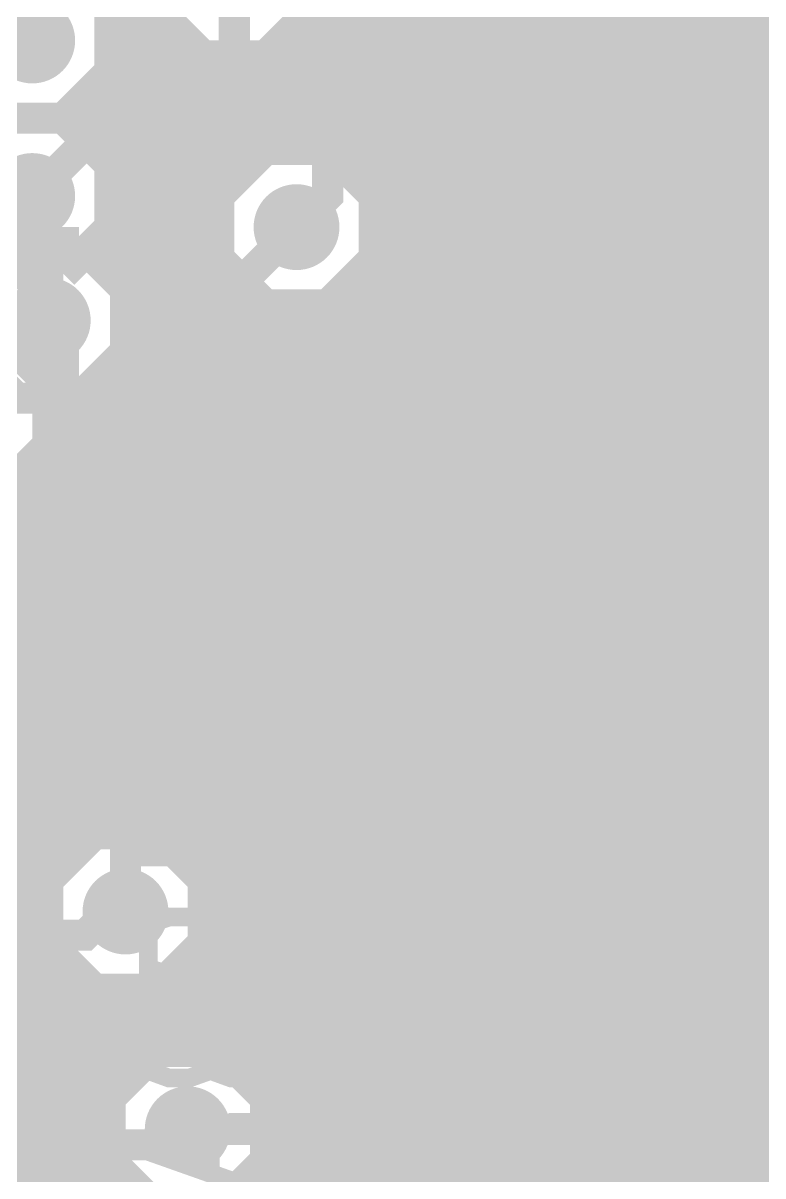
# Model space of a CAD drawing. Extents: x -5 to 208, y -5 to 206.
# Drawn here: x 73.97 to 80.01, y 122.94 to 132.35 of the extents above; entities that cross this region are included whole.
import ezdxf

# ---------------------------------------------------------------- set-up
doc = ezdxf.new("R2010")
doc.units = 0
doc.header["$MEASUREMENT"] = 0
doc.layers.get('0').update_dxf_attribs({"linetype": 'CONTINUOUS'})
for name, color, linetype in [('22-301-0_BOT', 7, 'CONTINUOUS'), ('22-301-0_DRD', 7, 'CONTINUOUS'), ('22-301-0_IN1', 1, 'CONTINUOUS'), ('22-301-0_IN2', 4, 'CONTINUOUS'), ('22-301-0_SMT', 5, 'CONTINUOUS'), ('22-301-0_SST', 10, 'CONTINUOUS'), ('22-301-0_TOP', 14, 'CONTINUOUS'), ('THRUHOLE_TAP', 11, 'CONTINUOUS')]:
    doc.layers.add(name, color=color, linetype=linetype)

# ---------------------------------------------------------------- blocks, each defined once
blk = doc.blocks.new('ROUND_64')
at = {"const_width": 0.35052}
blk.add_lwpolyline([(-0.17526, 0, 1), (0.17526, 0, 1)], format="xyb", close=True, dxfattribs=at)
blk = doc.blocks.new('ROUND_66')
at = {"const_width": 0.35052}
blk.add_lwpolyline([(-0.17526, 0, 1), (0.17526, 0, 1)], format="xyb", close=True, dxfattribs=at)
blk = doc.blocks.new('ROUND_69')
at = {"const_width": 0.35052}
blk.add_lwpolyline([(-0.17526, 0, 1), (0.17526, 0, 1)], format="xyb", close=True, dxfattribs=at)
blk = doc.blocks.new('ROUND_70')
at = {"const_width": 0.35052}
blk.add_lwpolyline([(-0.17526, 0, 1), (0.17526, 0, 1)], format="xyb", close=True, dxfattribs=at)
blk = doc.blocks.new('RECTANGLE_6')
blk.add_solid([(0.4826, 0.4064), (0.4826, -0.4064), (-0.4826, 0.4064), (-0.4826, -0.4064)])
blk = doc.blocks.new('ROUND_74')
at = {"const_width": 0.10033}
blk.add_lwpolyline([(-0.050164, 0, 1), (0.050164, 0, 1)], format="xyb", close=True, dxfattribs=at)

msp = doc.modelspace()

# ---------------------------------------------------------------- linework, layer by layer
at = {"layer": '22-301-0_BOT', "const_width": 0.254}
for points in [[(74.168, 129.921), (74.295, 129.794), (74.295, 128.905), (74.041, 128.651), (74.041, 124.841), (74.549, 124.333), (77.089, 124.333), (77.47, 124.714), (77.47, 134.62), (78.74, 135.89), (78.74, 157.353)], [(74.803, 125.095), (74.803, 129.286), (74.93, 129.413), (74.93, 133.096), (75.565, 133.731), (75.565, 138.43), (74.803, 139.192), (74.803, 140.589), (75.311, 141.097), (75.311, 155.448), (74.803, 155.956)], [(76.2, 130.683), (76.454, 130.937), (76.454, 155.829), (76.327, 155.956), (76.2, 155.956)], [(75.311, 123.317), (76.962, 123.317), (77.978, 124.333), (77.978, 134.112), (79.248, 135.382), (79.248, 154.94), (79.502, 155.194)], [(74.295, 121.92), (76.327, 121.92), (78.486, 124.079), (78.486, 133.731), (79.756, 135.001), (79.756, 147.447), (80.01, 147.701)], [(74.295, 146.177), (74.295, 138.938), (75.057, 138.176), (75.057, 134.239), (74.168, 133.35), (74.168, 132.334), (74.041, 132.207)], [(77.978, 137.668), (76.962, 136.652), (76.962, 130.429), (76.454, 129.921), (75.946, 129.921), (75.438, 130.429), (75.438, 131.064), (75.692, 131.318), (75.692, 132.715)], [(80.1116, 132.11048), (80.1116, 106.934)], [(79.121, 131.94538), (79.121, 124.079)], [(79.883, 131.94538), (79.883, 106.934)], [(93.79712, 131.953), (79.8957, 131.953)], [(79.1972, 131.91236), (79.1972, 106.934)], [(79.4258, 131.86156), (79.4258, 106.934)], [(79.6544, 131.87172), (79.6544, 106.934)], [(93.79712, 131.7244), (79.121, 131.7244)], [(93.79712, 131.4958), (79.121, 131.4958)], [(93.79712, 131.2672), (79.121, 131.2672)], [(93.79712, 131.0386), (79.121, 131.0386)], [(93.79712, 130.81), (79.121, 130.81)], [(93.79712, 130.5814), (79.121, 130.5814)], [(93.79712, 130.3528), (79.121, 130.3528)], [(93.79712, 130.1242), (79.121, 130.1242)], [(93.79712, 129.8956), (79.121, 129.8956)], [(93.79712, 129.667), (79.121, 129.667)], [(76.835, 129.413), (76.835, 127.08636)], [(93.79712, 129.4384), (79.121, 129.4384)], [(75.7682, 129.3114), (75.7682, 124.968)], [(76.6826, 129.32918), (76.6826, 127.09398)], [(75.5396, 129.2352), (75.5396, 125.53442)], [(76.454, 129.286), (75.946, 129.286)], [(75.9968, 129.286), (75.9968, 126.71806)], [(76.2254, 129.286), (76.2254, 126.94666)], [(76.454, 129.286), (76.454, 127.05588)], [(76.835, 129.2098), (75.53198, 129.2098)], [(93.79712, 129.2098), (79.121, 129.2098)], [(75.438, 129.032), (75.438, 125.67158)], [(76.835, 128.9812), (75.438, 128.9812)], [(93.79712, 128.9812), (79.121, 128.9812)], [(76.835, 128.7526), (75.438, 128.7526)], [(93.58884, 128.7526), (79.121, 128.7526)], [(76.835, 128.524), (75.438, 128.524)], [(93.07068, 128.524), (79.121, 128.524)], [(76.835, 128.2954), (75.438, 128.2954)], [(92.68968, 128.2954), (79.121, 128.2954)], [(76.835, 128.0668), (75.438, 128.0668)], [(92.38488, 128.0668), (79.121, 128.0668)], [(76.835, 127.8382), (75.438, 127.8382)], [(92.13088, 127.8382), (79.121, 127.8382)], [(76.835, 127.6096), (75.438, 127.6096)], [(91.91498, 127.6096), (79.121, 127.6096)], [(76.835, 127.381), (75.438, 127.381)], [(91.7321, 127.381), (79.121, 127.381)], [(76.835, 127.1524), (75.438, 127.1524)], [(91.57208, 127.1524), (79.121, 127.1524)], [(76.19238, 126.9238), (75.438, 126.9238)], [(91.43492, 126.9238), (79.121, 126.9238)], [(75.98156, 126.6952), (75.438, 126.6952)], [(91.31808, 126.6952), (79.121, 126.6952)], [(75.87996, 126.4666), (75.438, 126.4666)], [(91.21902, 126.4666), (79.121, 126.4666)], [(75.84948, 126.238), (75.438, 126.238)], [(91.1352, 126.238), (79.121, 126.238)], [(75.87996, 126.0094), (75.438, 126.0094)], [(91.06662, 126.0094), (79.121, 126.0094)], [(75.98156, 125.7808), (75.438, 125.7808)], [(75.9968, 125.75794), (75.9968, 124.968)], [(91.01328, 125.7808), (79.121, 125.7808)], [(76.19238, 125.5522), (75.52944, 125.5522)], [(90.97264, 125.5522), (79.121, 125.5522)], [(76.2254, 125.52934), (76.2254, 124.968)], [(76.454, 125.41758), (76.454, 124.968)], [(76.6826, 125.37948), (76.6826, 124.968)], [(76.835, 125.38964), (76.835, 124.97562)], [(76.835, 125.3236), (75.6285, 125.3236)], [(90.94724, 125.3236), (79.121, 125.3236)], [(76.835, 125.095), (75.66152, 125.095)], [(90.93454, 125.095), (79.121, 125.095)], [(76.82484, 124.968), (75.65136, 124.968)], [(90.93454, 124.8664), (79.121, 124.8664)], [(90.94724, 124.6378), (79.121, 124.6378)], [(73.5965, 124.38888), (74.09942, 123.88342)], [(90.97264, 124.4092), (79.121, 124.4092)], [(91.01328, 124.1806), (79.121, 124.1806)], [(73.9394, 124.04344), (73.9394, 122.69978)], [(74.03084, 123.952), (70.80758, 123.952)], [(91.06662, 123.952), (79.1083, 123.952)], [(74.168, 123.825), (74.168, 122.76836)], [(74.3712, 123.7234), (70.2945, 123.7234)], [(74.3966, 123.71578), (74.3966, 122.7709)], [(78.9686, 123.66498), (78.9686, 106.934)], [(91.1352, 123.7234), (79.01178, 123.7234)], [(78.93558, 123.62942), (76.77912, 121.4755)], [(74.4728, 123.4948), (70.19544, 123.4948)], [(91.21902, 123.4948), (78.79842, 123.4948)], [(78.74, 123.43384), (78.74, 106.934)], [(74.45502, 123.2662), (69.98462, 123.2662)], [(78.5114, 123.20524), (78.5114, 106.934)], [(91.31808, 123.2662), (78.56982, 123.2662)], [(74.50074, 123.0376), (31.3055, 123.0376)], [(91.43492, 123.0376), (78.34122, 123.0376)], [(78.2828, 122.97664), (78.2828, 106.934)]]:
    msp.add_lwpolyline(points, dxfattribs=at)
for points in [[(79.502, 131.85648, 0.4142136), (80.36052, 132.715)], [(79.121, 131.94538, 0.1154284), (79.502, 131.85624)], [(75.438, 129.032, 0.1622777), (75.565, 129.413)], [(75.438, 129.032, 0.1622777), (75.565, 129.413)], [(75.565, 129.413, 0.1622777), (75.946, 129.286)], [(76.454, 129.286, 0.1622777), (76.835, 129.413)], [(76.454, 129.286, 0.1622777), (76.835, 129.413)], [(76.708, 127.09652, 0.4142136), (75.84948, 126.238)], [(76.835, 127.08636, 0.0371664), (76.708, 127.09581)], [(75.84948, 126.238, 0.4142136), (76.708, 125.37948)], [(75.66152, 125.095, 0.1864202), (75.4386, 125.67212)], [(76.708, 125.37948, 0.0371661), (76.8351, 125.38894)], [(75.65136, 124.968, 0.0371664), (75.66081, 125.095)], [(78.93558, 123.62942, 0.1989124), (79.1218, 124.079)], [(78.93558, 123.62942, 0.1989124), (79.1218, 124.079)], [(74.09942, 123.88342, 0.1957953), (74.54137, 123.69724)], [(74.549, 123.698, 0.1164338), (74.45906, 123.317)], [(74.45248, 123.317, 0.2805048), (74.9173, 122.555)]]:
    msp.add_lwpolyline(points, format="xyb", dxfattribs=at)
at = {"layer": '22-301-0_DRD', "const_width": 0.254}
for points in [[(75.057, 132.969), (75.057, 132.461)], [(76.327, 132.461), (76.327, 132.969)], [(78.867, 132.969), (78.867, 132.461)], [(74.676, 132.461), (74.295, 132.842)], [(74.676, 131.953), (74.676, 132.461)], [(75.057, 132.461), (75.438, 132.08)], [(75.946, 132.08), (76.327, 132.461)], [(78.867, 132.461), (79.248, 132.08)], [(79.756, 132.08), (80.137, 132.461)], [(75.438, 132.08), (75.946, 132.08)], [(79.248, 132.08), (79.756, 132.08)], [(74.295, 131.572), (74.676, 131.953)], [(73.787, 131.572), (74.295, 131.572)], [(74.295, 131.572), (73.787, 131.572)], [(74.676, 131.191), (74.295, 131.572)], [(75.946, 131.318), (75.565, 130.937)], [(76.454, 131.318), (75.946, 131.318)], [(76.835, 130.937), (76.454, 131.318)], [(74.676, 130.683), (74.676, 131.191)], [(75.565, 130.937), (75.565, 130.429)], [(76.835, 130.429), (76.835, 130.937)], [(74.295, 130.302), (74.676, 130.683)], [(73.914, 130.556), (73.533, 130.175)], [(74.422, 130.556), (73.914, 130.556)], [(74.803, 130.175), (74.422, 130.556)], [(75.565, 130.429), (75.946, 130.048)], [(76.454, 130.048), (76.835, 130.429)], [(73.787, 130.302), (74.295, 130.302)], [(74.803, 129.667), (74.803, 130.175)], [(75.946, 130.048), (76.454, 130.048)], [(74.168, 129.413), (73.787, 129.794)], [(73.533, 129.667), (73.914, 129.286)], [(74.422, 129.286), (74.803, 129.667)], [(75.311, 129.54), (74.93, 129.159)], [(75.311, 129.54), (74.93, 129.159)], [(75.819, 129.54), (75.311, 129.54)], [(75.819, 129.54), (75.311, 129.54)], [(76.2, 129.159), (75.819, 129.54)], [(76.2, 129.159), (75.819, 129.54)], [(74.168, 128.905), (74.168, 129.413)], [(73.914, 129.286), (74.422, 129.286)], [(74.93, 129.159), (74.93, 128.651)], [(74.93, 129.159), (74.93, 128.651)], [(76.2, 128.651), (76.2, 129.159)], [(76.2, 128.651), (76.2, 129.159)], [(73.787, 128.524), (74.168, 128.905)], [(74.93, 128.651), (75.311, 128.27)], [(74.93, 128.651), (75.311, 128.27)], [(75.819, 128.27), (76.2, 128.651)], [(75.819, 128.27), (76.2, 128.651)], [(75.311, 128.27), (75.819, 128.27)], [(75.311, 128.27), (75.819, 128.27)], [(76.454, 126.873), (76.073, 126.492)], [(76.962, 126.873), (76.454, 126.873)], [(77.343, 126.492), (76.962, 126.873)], [(76.073, 126.492), (76.073, 125.984)], [(77.343, 125.984), (77.343, 126.492)], [(76.073, 125.984), (76.454, 125.603)], [(76.962, 125.603), (77.343, 125.984)], [(74.549, 125.73), (74.168, 125.349)], [(75.057, 125.73), (74.549, 125.73)], [(75.438, 125.349), (75.057, 125.73)], [(76.454, 125.603), (76.962, 125.603)], [(74.168, 125.349), (74.168, 124.841)], [(75.438, 124.841), (75.438, 125.349)], [(74.168, 124.841), (74.549, 124.46)], [(75.057, 124.46), (75.438, 124.841)], [(74.549, 124.46), (75.057, 124.46)], [(75.057, 123.952), (74.676, 123.571)], [(75.565, 123.952), (75.057, 123.952)], [(75.946, 123.571), (75.565, 123.952)], [(74.676, 123.571), (74.676, 123.063)], [(75.946, 123.063), (75.946, 123.571)], [(74.676, 123.063), (75.057, 122.682)], [(75.565, 122.682), (75.946, 123.063)]]:
    msp.add_lwpolyline(points, dxfattribs=at)
at = {"layer": '22-301-0_IN1', "const_width": 0.254}
for points in [[(77.0128, 203.327), (77.0128, 126.84506)], [(77.2414, 161.24174), (77.2414, 126.65964)], [(76.7842, 155.60802), (76.7842, 131.03098)], [(76.5556, 155.37688), (76.5556, 131.26212)], [(74.9554, 146.01444), (74.9554, 125.75794)], [(78.613, 137.42416), (78.613, 112.4712)], [(77.47, 137.21588), (77.47, 112.4712)], [(78.3844, 137.1219), (78.3844, 112.4712)], [(77.6986, 137.04824), (77.6986, 112.4712)], [(77.9272, 136.98982), (77.9272, 112.4712)], [(78.1558, 137.01014), (78.1558, 112.4712)], [(74.7268, 134.23138), (74.7268, 130.30708)], [(78.8416, 132.55244), (78.8416, 112.4712)], [(76.327, 132.47116), (76.327, 131.35102)], [(75.18908, 132.2578), (74.71918, 132.2578)], [(75.184, 132.26288), (75.184, 125.65888)], [(78.99908, 132.2578), (76.19492, 132.2578)], [(76.0984, 132.1689), (76.0984, 131.35356)], [(79.0702, 132.18922), (79.0702, 112.4712)], [(79.883, 132.15112), (79.883, 112.4712)], [(75.4126, 132.09524), (75.4126, 125.39472)], [(75.6412, 132.03682), (75.6412, 131.06908)], [(75.8698, 132.05714), (75.8698, 131.27736)], [(79.2988, 132.06476), (79.2988, 112.4712)], [(79.756, 132.08508), (79.756, 112.4712)], [(79.883, 132.0292), (74.69632, 132.0292)], [(79.5274, 132.03428), (79.5274, 112.4712)], [(79.883, 131.8006), (74.58456, 131.8006)], [(74.4982, 131.70408), (74.4982, 131.43992)], [(79.883, 131.572), (74.2823, 131.572)], [(76.03744, 131.3434), (74.58456, 131.3434)], [(79.883, 131.3434), (76.36002, 131.3434)], [(75.67422, 131.1148), (74.69632, 131.1148)], [(79.883, 131.1148), (76.72578, 131.1148)], [(75.54976, 130.8862), (74.71918, 130.8862)], [(79.883, 130.8862), (76.8477, 130.8862)], [(75.51928, 130.6576), (74.66076, 130.6576)], [(79.883, 130.6576), (76.87818, 130.6576)], [(75.57008, 130.429), (74.62012, 130.429)], [(79.883, 130.429), (76.82992, 130.429)], [(75.6412, 130.29438), (75.6412, 123.91136)], [(76.7842, 130.33502), (76.7842, 126.91364)], [(75.71994, 130.2004), (74.78776, 130.2004)], [(79.883, 130.2004), (76.67752, 130.2004)], [(75.8698, 130.08864), (75.8698, 123.70308)], [(76.5556, 130.10388), (76.5556, 126.90094)], [(79.883, 129.9718), (74.84618, 129.9718)], [(76.0984, 130.0099), (76.0984, 126.53772)], [(76.327, 130.01498), (76.327, 126.80188)], [(79.883, 129.7432), (74.82332, 129.7432)], [(79.883, 129.5146), (74.71156, 129.5146)], [(74.7268, 129.53238), (74.7268, 125.77064)], [(74.4982, 129.32664), (74.4982, 125.70206)], [(74.2696, 129.2479), (74.2696, 125.51664)], [(79.883, 129.286), (74.4093, 129.286)], [(79.883, 129.0574), (74.20356, 129.0574)], [(79.883, 128.8288), (74.12736, 128.8288)], [(74.041, 128.70688), (74.041, 122.54992)], [(79.883, 128.6002), (73.91908, 128.6002)], [(79.883, 128.3716), (70.87108, 128.3716)], [(79.883, 128.143), (70.91172, 128.143)], [(79.883, 127.9144), (70.87108, 127.9144)], [(79.883, 127.6858), (73.53808, 127.6858)], [(79.883, 127.4572), (73.74636, 127.4572)], [(79.883, 127.2286), (73.82256, 127.2286)], [(79.883, 127), (73.82002, 127)], [(76.28636, 126.7714), (73.73112, 126.7714)], [(79.883, 126.7714), (77.12964, 126.7714)], [(76.10094, 126.5428), (73.49998, 126.5428)], [(79.883, 126.5428), (77.31506, 126.5428)], [(76.03236, 126.3142), (44.46778, 126.3142)], [(79.883, 126.3142), (77.38364, 126.3142)], [(76.04506, 126.0856), (70.27672, 126.0856)], [(79.883, 126.0856), (77.37094, 126.0856)], [(76.0984, 125.93574), (76.0984, 112.4712)], [(76.14412, 125.857), (70.54088, 125.857)], [(79.883, 125.857), (77.27188, 125.857)], [(77.2414, 125.81636), (77.2414, 112.4712)], [(76.327, 125.67412), (76.327, 112.4712)], [(74.38136, 125.6284), (70.63994, 125.6284)], [(76.40574, 125.6284), (75.22464, 125.6284)], [(76.5556, 125.57506), (76.5556, 112.4712)], [(76.7842, 125.56236), (76.7842, 112.4712)], [(79.883, 125.6284), (77.00772, 125.6284)], [(77.0128, 125.63094), (77.0128, 112.4712)], [(74.19594, 125.3998), (70.65264, 125.3998)], [(79.883, 125.3998), (75.41006, 125.3998)], [(74.12736, 125.1712), (70.58406, 125.1712)], [(79.883, 125.1712), (75.47864, 125.1712)], [(74.14006, 124.9426), (70.81012, 124.9426)], [(79.883, 124.9426), (75.46594, 124.9426)], [(75.4126, 124.79274), (75.4126, 123.98756)], [(74.23912, 124.714), (70.89902, 124.714)], [(79.883, 124.714), (75.36688, 124.714)], [(74.2696, 124.67336), (74.2696, 122.59818)], [(75.184, 124.53112), (75.184, 123.98502)], [(74.50074, 124.4854), (70.90156, 124.4854)], [(74.4982, 124.48794), (74.4982, 122.5677)], [(74.7268, 124.41936), (74.7268, 123.66498)], [(74.9554, 124.43206), (74.9554, 123.89612)], [(79.883, 124.4854), (75.10272, 124.4854)], [(79.883, 124.2568), (70.82536, 124.2568)], [(79.883, 124.0282), (70.61708, 124.0282)], [(74.83094, 123.7996), (70.13194, 123.7996)], [(79.883, 123.7996), (75.78852, 123.7996)], [(74.68108, 123.571), (70.03288, 123.571)], [(79.883, 123.571), (75.94092, 123.571)], [(74.63028, 123.3424), (69.76872, 123.3424)], [(79.883, 123.3424), (75.98918, 123.3424)], [(74.66076, 123.1138), (-2.54, 123.1138)], [(79.883, 123.1138), (75.9587, 123.1138)], [(74.7268, 122.96902), (74.7268, 122.44578)], [(75.8698, 122.92838), (75.8698, 112.4712)], [(74.78522, 122.8852), (-2.54, 122.8852)], [(79.883, 122.8852), (75.83678, 122.8852)]]:
    msp.add_lwpolyline(points, dxfattribs=at)
for points in [[(74.041, 132.88772, 0.4142136), (73.36028, 132.207)], [(74.72172, 132.207, 0.4142136), (74.041, 132.88772)], [(75.01128, 132.715, 0.4142136), (75.692, 132.03428)], [(75.692, 132.03428, 0.4142136), (76.37272, 132.715)], [(78.82128, 132.715, 0.4142136), (79.502, 132.03428)], [(74.2823, 131.572, 0.3114339), (74.71918, 132.207)], [(79.502, 132.03428, 0.1496557), (79.88311, 132.15096)], [(74.72172, 130.937, 0.3114344), (74.2823, 131.572)], [(76.2, 131.36372, 0.4142136), (75.51928, 130.683)], [(76.88072, 130.683, 0.4142136), (76.2, 131.36372)], [(74.549, 130.48488, 0.183846), (74.72106, 130.937)], [(75.51928, 130.683, 0.4142136), (76.2, 130.00228)], [(76.2, 130.00228, 0.4142136), (76.88072, 130.683)], [(74.84872, 129.921, 0.2491149), (74.54911, 130.48504)], [(74.2061, 129.24282, 0.3978713), (74.84618, 129.921)], [(74.21372, 129.159, 0.0309821), (74.2085, 129.24312)], [(73.533, 128.47828, 0.4142136), (74.21372, 129.159)], [(76.708, 126.91872, 0.4142136), (76.02728, 126.238)], [(77.38872, 126.238, 0.4142136), (76.708, 126.91872)], [(76.02728, 126.238, 0.4142136), (76.708, 125.55728)], [(76.708, 125.55728, 0.4142136), (77.38872, 126.238)], [(74.803, 125.77572, 0.4142136), (74.12228, 125.095)], [(75.48372, 125.095, 0.4142136), (74.803, 125.77572)], [(74.12228, 125.095, 0.4142136), (74.803, 124.41428)], [(74.803, 124.41428, 0.4142136), (75.48372, 125.095)], [(75.311, 123.99772, 0.4142136), (74.63028, 123.317)], [(75.99172, 123.317, 0.4142136), (75.311, 123.99772)], [(74.63028, 123.317, 0.4142136), (75.311, 122.63628)], [(75.311, 122.63628, 0.4142136), (75.99172, 123.317)]]:
    msp.add_lwpolyline(points, format="xyb", dxfattribs=at)
at = {"layer": '22-301-0_IN2', "const_width": 0.254}
for points in [[(108.585, 137.033), (98.171, 137.033), (97.028, 135.89), (76.454, 135.89), (74.803, 134.239), (74.803, 131.699), (74.041, 130.937)], [(76.7588, 135.4328), (76.7588, 131.06908)], [(76.9874, 135.4328), (76.9874, 118.0592)], [(77.216, 135.4328), (77.216, 118.0592)], [(77.4446, 135.4328), (77.4446, 118.0592)], [(77.6732, 135.4328), (77.6732, 118.0592)], [(77.9018, 135.4328), (77.9018, 118.0592)], [(78.1304, 135.4328), (78.1304, 118.0592)], [(78.359, 135.4328), (78.359, 118.0592)], [(78.5876, 135.4328), (78.5876, 118.0592)], [(78.8162, 135.4328), (78.8162, 118.0592)], [(79.0448, 135.4328), (79.0448, 118.0592)], [(79.2734, 135.4328), (79.2734, 118.0592)], [(79.502, 135.4328), (79.502, 118.0592)], [(79.7306, 135.4328), (79.7306, 118.0592)], [(79.9592, 135.4328), (79.9592, 118.0592)], [(76.5302, 135.3185), (76.5302, 131.27736)], [(76.3016, 132.41274), (76.3016, 131.35356)], [(80.391, 132.3848), (76.28636, 132.3848)], [(75.2602, 132.18922), (75.2602, 131.699)], [(75.30338, 132.1562), (75.2602, 132.1562)], [(76.073, 132.15112), (76.073, 131.35102)], [(80.391, 132.1562), (76.07808, 132.1562)], [(75.3872, 132.10794), (75.3872, 129.56032)], [(75.6158, 132.03936), (75.6158, 131.03098)], [(75.8444, 132.05206), (75.8444, 131.26212)], [(80.391, 131.9276), (75.2602, 131.9276)], [(80.391, 131.699), (75.2602, 131.699)], [(80.391, 131.4704), (75.19924, 131.4704)], [(75.12558, 131.37642), (74.71918, 130.97002)], [(75.1586, 131.41198), (75.1586, 129.44856)], [(75.81138, 131.2418), (74.99096, 131.2418)], [(80.391, 131.2418), (76.58608, 131.2418)], [(74.93, 131.1783), (74.93, 129.1463)], [(75.60564, 131.0132), (74.76236, 131.0132)], [(80.391, 131.0132), (76.79436, 131.0132)], [(74.72172, 130.937), (74.72091, 130.9701)], [(74.7014, 130.77444), (74.7014, 130.34264)], [(75.5269, 130.7846), (74.70394, 130.7846)], [(80.391, 130.7846), (76.87056, 130.7846)], [(75.53198, 130.556), (74.60488, 130.556)], [(80.391, 130.556), (76.86802, 130.556)], [(75.62088, 130.3274), (74.71156, 130.3274)], [(75.6158, 130.33502), (75.6158, 129.58318)], [(76.7588, 130.29438), (76.7588, 118.0592)], [(80.391, 130.3274), (76.77912, 130.3274)], [(75.85202, 130.0988), (74.82332, 130.0988)], [(75.8444, 130.10388), (75.8444, 129.52476)], [(76.5302, 130.08864), (76.5302, 118.0592)], [(80.391, 130.0988), (76.54798, 130.0988)], [(76.073, 130.01498), (76.073, 129.35712)], [(76.3016, 130.0099), (76.3016, 118.0592)], [(80.391, 129.8702), (74.84618, 129.8702)], [(80.391, 129.6416), (74.78776, 129.6416)], [(74.7014, 129.49936), (74.7014, 125.76556)], [(75.11288, 129.413), (74.62012, 129.413)], [(80.391, 129.413), (76.01712, 129.413)], [(74.4728, 129.31394), (74.4728, 125.68936)], [(74.2442, 129.24536), (74.2442, 125.48108)], [(74.94524, 129.1844), (74.21118, 129.1844)], [(80.391, 129.1844), (76.18476, 129.1844)], [(74.88682, 128.9558), (74.1807, 128.9558)], [(80.391, 128.9558), (76.24318, 128.9558)], [(74.0156, 128.67894), (74.0156, 122.53976)], [(74.90714, 128.7272), (74.05878, 128.7272)], [(74.93, 128.66116), (74.93, 125.76302)], [(80.391, 128.7272), (76.22032, 128.7272)], [(75.0189, 128.4986), (73.69302, 128.4986)], [(80.391, 128.4986), (76.10856, 128.4986)], [(76.073, 128.45288), (76.073, 118.0592)], [(75.32116, 128.27), (70.89902, 128.27)], [(75.1586, 128.3589), (75.1586, 125.67412)], [(80.391, 128.27), (75.8063, 128.27)], [(75.8444, 128.28524), (75.8444, 123.73864)], [(75.3872, 128.24714), (75.3872, 125.44298)], [(75.6158, 128.22682), (75.6158, 123.92406)], [(80.391, 128.0414), (70.90156, 128.0414)], [(80.391, 127.8128), (70.82536, 127.8128)], [(80.391, 127.5842), (73.65492, 127.5842)], [(80.391, 127.3556), (73.79208, 127.3556)], [(80.391, 127.127), (73.83272, 127.127)], [(80.391, 126.8984), (73.79208, 126.8984)], [(80.391, 126.6698), (73.65492, 126.6698)], [(80.391, 126.4412), (56.642, 126.4412)], [(80.391, 126.2126), (56.642, 126.2126)], [(80.391, 125.984), (70.42912, 125.984)], [(74.64044, 125.7554), (70.59676, 125.7554)], [(80.391, 125.7554), (74.96302, 125.7554)], [(74.27722, 125.5268), (70.65518, 125.5268)], [(80.391, 125.5268), (75.32878, 125.5268)], [(74.15276, 125.2982), (70.63232, 125.2982)], [(80.391, 125.2982), (75.4507, 125.2982)], [(74.12228, 125.0696), (70.70852, 125.0696)], [(80.391, 125.0696), (75.48118, 125.0696)], [(74.17308, 124.841), (70.86092, 124.841)], [(80.391, 124.841), (75.43292, 124.841)], [(74.2442, 124.70638), (74.2442, 122.59818)], [(75.3872, 124.74702), (75.3872, 123.99264)], [(74.32294, 124.6124), (70.90918, 124.6124)], [(80.391, 124.6124), (75.28052, 124.6124)], [(75.1586, 124.51588), (75.1586, 123.97994)], [(74.4728, 124.50064), (74.4728, 122.57532)], [(74.7014, 124.4219), (74.7014, 123.61672)], [(74.93, 124.42698), (74.93, 123.88088)], [(80.391, 124.3838), (70.8787, 124.3838)], [(80.391, 124.1552), (70.75678, 124.1552)], [(75.00874, 123.9266), (70.39102, 123.9266)], [(80.391, 123.9266), (75.61072, 123.9266)], [(74.74712, 123.698), (70.09892, 123.698)], [(80.391, 123.698), (75.87488, 123.698)], [(74.64806, 123.4694), (69.94652, 123.4694)], [(80.391, 123.4694), (75.97394, 123.4694)], [(74.63536, 123.2408), (56.642, 123.2408)], [(80.391, 123.2408), (75.98664, 123.2408)], [(74.70394, 123.0122), (56.642, 123.0122)], [(74.7014, 123.01474), (74.7014, 122.46356)], [(80.391, 123.0122), (75.91806, 123.0122)], [(75.8444, 122.89536), (75.8444, 118.0592)]]:
    msp.add_lwpolyline(points, dxfattribs=at)
for points in [[(74.041, 132.88772, 0.4142136), (73.36028, 132.207)], [(75.692, 132.03428, 0.4142136), (76.37272, 132.715)], [(75.2602, 132.18922, 0.1736053), (75.692, 132.03464)], [(75.12558, 131.37642, 0.1989124), (75.2592, 131.699)], [(76.2, 131.36372, 0.4142136), (75.51928, 130.683)], [(76.88072, 130.683, 0.4142136), (76.2, 131.36372)], [(74.549, 130.48488, 0.183846), (74.72106, 130.937)], [(75.51928, 130.683, 0.4142136), (76.2, 130.00228)], [(76.2, 130.00228, 0.4142136), (76.88072, 130.683)], [(74.84872, 129.921, 0.2491149), (74.54911, 130.48504)], [(74.2061, 129.24282, 0.3978713), (74.84618, 129.921)], [(75.565, 129.58572, 0.4142136), (74.88428, 128.905)], [(75.565, 129.58572, 0.4142136), (74.88428, 128.905)], [(76.24572, 128.905, 0.4142136), (75.565, 129.58572)], [(76.24572, 128.905, 0.4142136), (75.565, 129.58572)], [(74.21372, 129.159, 0.0309821), (74.2085, 129.24312)], [(73.533, 128.47828, 0.4142136), (74.21372, 129.159)], [(74.88428, 128.905, 0.4142136), (75.565, 128.22428)], [(74.88428, 128.905, 0.4142136), (75.565, 128.22428)], [(75.565, 128.22428, 0.4142136), (76.24572, 128.905)], [(75.565, 128.22428, 0.4142136), (76.24572, 128.905)], [(74.803, 125.77572, 0.4142136), (74.12228, 125.095)], [(75.48372, 125.095, 0.4142136), (74.803, 125.77572)], [(74.12228, 125.095, 0.4142136), (74.803, 124.41428)], [(74.803, 124.41428, 0.4142136), (75.48372, 125.095)], [(75.311, 123.99772, 0.4142136), (74.63028, 123.317)], [(75.99172, 123.317, 0.4142136), (75.311, 123.99772)], [(74.63028, 123.317, 0.4142136), (75.311, 122.63628)], [(75.311, 122.63628, 0.4142136), (75.99172, 123.317)]]:
    msp.add_lwpolyline(points, format="xyb", dxfattribs=at)
at = {"layer": '22-301-0_SST', "const_width": 0.1524}
for points in [[(77.1144, 132.15112), (77.1144, 132.62356), (77.79258, 132.15112), (77.96276, 132.15112), (78.1304, 132.20954), (78.1304, 132.56514), (77.96276, 132.62356)], [(77.28458, 131.78536), (77.1144, 131.72694), (77.1144, 131.37134), (77.28458, 131.31292), (77.6224, 131.31292), (77.79258, 131.42976), (77.79258, 131.78536), (78.1304, 131.78536), (78.1304, 131.31292)], [(76.3905, 125.5395), (76.3905, 128.4605), (74.7522, 128.4605), (74.7522, 125.5395), (76.3905, 125.5395)], [(75.15606, 124.5743), (74.98842, 124.63526), (74.98842, 124.99086), (75.15606, 125.04928), (75.83424, 125.04928), (76.00442, 124.99086), (76.00442, 124.63526), (75.83424, 124.5743)], [(75.49642, 123.79706), (75.66406, 123.7361), (75.83424, 123.7361), (76.00442, 123.79706), (76.00442, 124.15266), (75.83424, 124.21108), (75.66406, 124.21108), (75.49642, 124.15266), (75.49642, 123.79706), (75.32624, 123.7361), (75.15606, 123.7361), (74.98842, 123.79706), (74.98842, 124.15266), (75.15606, 124.21108), (75.32624, 124.21108), (75.49642, 124.15266)], [(75.49642, 122.95886), (75.49642, 123.31446), (75.66406, 123.37288), (75.83424, 123.37288), (76.00442, 123.31446), (76.00442, 122.95886), (75.83424, 122.8979), (75.66406, 122.8979), (74.98842, 123.13666)]]:
    msp.add_lwpolyline(points, dxfattribs=at)
at = {"layer": '22-301-0_TOP', "const_width": 0.254}
for points in [[(77.47, 134.5438), (77.6732, 134.5438), (79.502, 132.715), (79.502, 128.016), (77.724, 126.238), (76.708, 126.238)], [(76.708, 133.7818), (76.708, 131.13512)], [(76.9366, 133.7818), (76.9366, 126.87808)], [(77.1652, 133.78688), (77.1652, 126.74092)], [(77.3938, 133.8072), (77.3938, 126.6952)], [(77.6224, 133.8072), (77.6224, 126.78156)], [(77.851, 133.7183), (77.851, 127.01016)], [(78.0796, 133.4897), (78.0796, 127.23876)], [(76.4794, 133.39572), (76.4794, 131.30276)], [(78.3082, 133.2611), (78.3082, 127.46736)], [(78.5368, 133.0325), (78.5368, 127.69596)], [(78.7654, 132.8039), (78.7654, 127.92456)], [(74.8792, 132.5118), (74.8792, 130.01244)], [(75.1078, 132.36702), (75.1078, 130.2385)], [(76.2508, 132.32638), (76.2508, 131.36118)], [(75.18908, 132.2578), (74.71918, 132.2578)], [(78.99908, 132.2578), (76.19492, 132.2578)], [(78.994, 132.26288), (78.994, 128.15316)], [(74.041, 132.207), (73.914, 132.207), (73.914, 132.17652), (72.644, 130.90652), (71.7169, 130.90652)], [(75.3364, 132.13588), (75.3364, 130.4671)], [(79.0448, 132.21208), (79.0448, 128.20396)], [(75.565, 132.04698), (75.565, 130.9243)], [(75.7936, 132.0419), (75.7936, 131.22656)], [(76.0222, 132.12064), (76.0222, 131.33832)], [(79.0448, 132.0292), (74.69632, 132.0292)], [(74.6506, 131.90474), (74.6506, 131.23672)], [(79.0448, 131.8006), (74.58456, 131.8006)], [(79.0448, 131.572), (74.2823, 131.572)], [(74.422, 131.64312), (74.422, 131.50088)], [(76.03744, 131.3434), (74.58456, 131.3434)], [(79.0448, 131.3434), (76.36002, 131.3434)], [(75.67422, 131.1148), (74.69632, 131.1148)], [(79.0448, 131.1148), (76.72578, 131.1148)], [(74.041, 130.937), (73.51014, 130.40614), (71.7169, 130.40614)], [(75.54976, 130.8862), (74.71918, 130.8862)], [(79.0448, 130.8862), (76.8477, 130.8862)], [(71.7169, 128.40462), (73.914, 128.40462), (76.2, 130.683)], [(74.6506, 130.63474), (74.6506, 130.39852)], [(75.51928, 130.6576), (74.66076, 130.6576)], [(75.51928, 130.64998), (74.84618, 129.97688)], [(75.51928, 130.683), (75.52008, 130.65002)], [(79.0448, 130.6576), (76.87818, 130.6576)], [(75.2983, 130.429), (74.62012, 130.429)], [(79.0448, 130.429), (76.82992, 130.429)], [(75.06716, 130.2004), (74.78776, 130.2004)], [(79.0448, 130.2004), (76.67752, 130.2004)], [(76.708, 130.23088), (76.708, 126.91872)], [(76.4794, 130.06324), (76.4794, 126.87808)], [(76.16698, 130.00228), (74.23912, 128.08458)], [(79.0448, 129.9718), (76.13396, 129.9718)], [(76.16698, 130.00228), (76.2, 130.00148)], [(76.2508, 130.00482), (76.2508, 128.4478)], [(71.7169, 129.90576), (74.295, 129.90576), (74.295, 129.921), (74.168, 129.921)], [(76.0222, 129.86004), (76.0222, 128.4478)], [(79.0448, 129.7432), (75.90536, 129.7432)], [(75.7936, 129.63144), (75.7936, 128.4478)], [(79.0448, 129.5146), (75.67422, 129.5146)], [(75.565, 129.40538), (75.565, 128.4478)], [(79.0448, 129.286), (75.44562, 129.286)], [(75.3364, 129.17678), (75.3364, 128.4478)], [(79.0448, 129.0574), (75.21702, 129.0574)], [(75.1078, 128.94818), (75.1078, 128.4478)], [(75.565, 127.7112), (75.565, 128.905)], [(75.565, 128.905), (75.565, 127.7112)], [(79.0448, 128.8288), (74.98588, 128.8288)], [(74.8792, 128.71958), (74.8792, 128.4478)], [(79.0448, 128.6002), (74.75728, 128.6002)], [(74.6506, 128.49352), (74.6506, 126.35992)], [(74.7522, 128.3716), (74.52868, 128.3716)], [(76.3778, 128.4478), (74.7522, 128.4478), (74.7522, 127.0254)], [(75.565, 128.4478), (75.565, 127.7112)], [(76.3778, 128.4478), (76.3778, 127.0254)], [(79.0448, 128.3716), (76.3778, 128.3716)], [(74.422, 128.26492), (74.422, 126.35992)], [(79.0448, 128.20396), (77.5335, 126.6952)], [(74.7522, 128.143), (74.29754, 128.143)], [(78.9813, 128.143), (76.3778, 128.143)], [(74.1934, 128.0414), (74.1934, 126.35992)], [(73.914, 127.94742), (72.93356, 127.94742)], [(74.7522, 127.9144), (72.9361, 127.9144)], [(73.9648, 127.94996), (73.9648, 126.35992)], [(78.7527, 127.9144), (76.3778, 127.9144)], [(74.7522, 127.7112), (75.565, 127.7112)], [(76.3778, 127.7112), (75.565, 127.7112)], [(74.7522, 127.6858), (73.53808, 127.6858)], [(78.5241, 127.6858), (76.3778, 127.6858)], [(74.7522, 127.4572), (73.74636, 127.4572)], [(78.2955, 127.4572), (76.3778, 127.4572)], [(74.7522, 127.2286), (73.82256, 127.2286)], [(78.0669, 127.2286), (76.3778, 127.2286)], [(74.7522, 127), (73.82002, 127)], [(74.7522, 127.0254), (74.7522, 126.9746)], [(74.7522, 126.9746), (74.7522, 126.35992)], [(76.3778, 127.0254), (76.3778, 126.9746)], [(77.8383, 127), (76.3778, 127)], [(76.3778, 126.9746), (76.3778, 126.83236)], [(74.7522, 126.7714), (73.73112, 126.7714)], [(77.6097, 126.7714), (77.12964, 126.7714)], [(77.5335, 126.6952), (77.21092, 126.6952)], [(74.7522, 126.5428), (73.49998, 126.5428)], [(74.7522, 126.35992), (72.93356, 126.35992)], [(71.7169, 125.90272), (75.05192, 125.90272), (75.438, 126.2888), (75.565, 126.2888), (75.6158, 126.238), (76.708, 126.238)], [(71.7169, 124.90196), (74.4728, 124.90196), (74.676, 125.095), (74.803, 125.095)], [(69.23532, 121.92), (69.23532, 122.95632), (69.469, 123.19), (75.184, 123.19), (75.311, 123.317)]]:
    msp.add_lwpolyline(points, dxfattribs=at)
for points in [[(75.692, 132.03428, 0.4142136), (76.37272, 132.715)], [(78.82128, 132.715, 0.2113086), (79.0441, 132.21131)], [(74.72172, 132.207, 0.1168573), (74.64934, 132.51244)], [(75.04176, 132.5118, 0.3280388), (75.692, 132.03428)], [(74.2823, 131.572, 0.3114339), (74.71918, 132.207)], [(74.72172, 130.937, 0.3114344), (74.2823, 131.572)], [(76.2, 131.36372, 0.4142136), (75.51928, 130.683)], [(76.88072, 130.683, 0.4142136), (76.2, 131.36372)], [(74.549, 130.48488, 0.183846), (74.72106, 130.937)], [(76.2, 130.00228, 0.4142136), (76.88072, 130.683)], [(74.84618, 129.97688, 0.2273951), (74.54897, 130.48484)], [(73.914, 127.94742, 0.1978924), (74.23602, 128.08006)], [(76.708, 126.91872, 0.1274586), (76.37741, 126.83306)], [(77.21092, 126.6952, 0.2113087), (76.708, 126.91768)]]:
    msp.add_lwpolyline(points, format="xyb", dxfattribs=at)

# ---------------------------------------------------------------- block references
at = {"layer": '22-301-0_BOT'}
for name, p in [('ROUND_66', (74.041, 132.207)), ('ROUND_66', (74.041, 130.937)), ('ROUND_66', (76.2, 130.683)), ('ROUND_66', (74.168, 129.921)), ('ROUND_69', (75.565, 128.905)), ('ROUND_64', (76.708, 126.238)), ('ROUND_66', (74.803, 125.095)), ('ROUND_66', (75.311, 123.317))]:
    msp.add_blockref(name, p, dxfattribs=at)
at = {"layer": '22-301-0_IN1'}
for name, p in [('ROUND_66', (74.041, 132.207)), ('ROUND_70', (74.041, 130.937)), ('ROUND_66', (76.2, 130.683)), ('ROUND_66', (74.168, 129.921)), ('ROUND_69', (75.565, 128.905)), ('ROUND_64', (76.708, 126.238)), ('ROUND_66', (74.803, 125.095)), ('ROUND_66', (75.311, 123.317))]:
    msp.add_blockref(name, p, dxfattribs=at)
at = {"layer": '22-301-0_IN2'}
for name, p in [('ROUND_66', (74.041, 132.207)), ('ROUND_66', (74.041, 130.937)), ('ROUND_66', (76.2, 130.683)), ('ROUND_66', (74.168, 129.921)), ('ROUND_69', (75.565, 128.905)), ('ROUND_64', (76.708, 126.238)), ('ROUND_66', (74.803, 125.095)), ('ROUND_66', (75.311, 123.317))]:
    msp.add_blockref(name, p, dxfattribs=at)
at = {"layer": '22-301-0_SMT'}
for p in [(75.565, 127.7112), (75.565, 126.2888)]:
    msp.add_blockref('RECTANGLE_6', p, dxfattribs=at)
at = {"layer": '22-301-0_TOP'}
for name, p in [('ROUND_66', (74.041, 132.207)), ('ROUND_66', (74.041, 130.937)), ('ROUND_66', (76.2, 130.683)), ('ROUND_66', (74.168, 129.921)), ('ROUND_69', (75.565, 128.905)), ('RECTANGLE_6', (75.565, 127.7112)), ('RECTANGLE_6', (75.565, 126.2888)), ('ROUND_64', (76.708, 126.238)), ('ROUND_66', (74.803, 125.095)), ('ROUND_66', (75.311, 123.317))]:
    msp.add_blockref(name, p, dxfattribs=at)
at = {"layer": 'THRUHOLE_TAP'}
for p in [(74.041, 132.207), (74.041, 130.937), (76.2, 130.683), (74.168, 129.921), (75.565, 128.905), (76.708, 126.238), (74.803, 125.095), (75.311, 123.317)]:
    msp.add_blockref('ROUND_74', p, dxfattribs=at)

doc.saveas('drawing.dxf')
